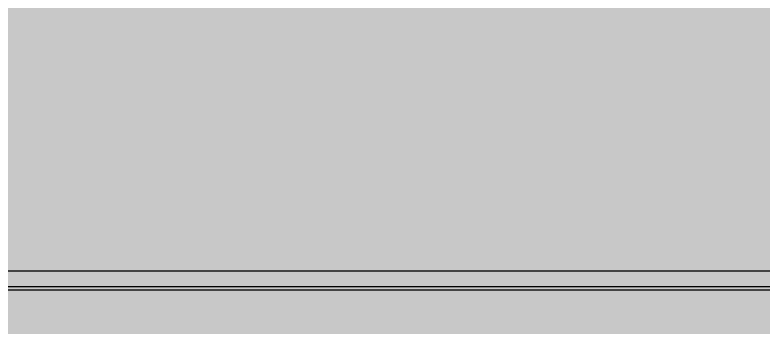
# Model space of a CAD drawing. Header units: millimetres. Extents: x 0 to 966, y -664 to 90.
# Drawn here: x 279.32 to 322, y 20.16 to 37.98 of the extents above; entities that cross this region are included whole.
import ezdxf

# ---------------------------------------------------------------- set-up
doc = ezdxf.new("R2010")
doc.units = ezdxf.units.MM
doc.layers.add('HDL_BODY', color=7, linetype='Continuous')
doc.layers.add('HDL_DETAIL', color=7, linetype='Continuous')

# ---------------------------------------------------------------- blocks, each defined once
blk = doc.blocks.new('M_MHD02R17U.1_FRONT')
at = {"layer": 'HDL_BODY', "true_color": 0x202126}
blk.add_hatch(color=250, dxfattribs=at).paths.add_polyline_path([(0, 0), (144, 0), (144, 90), (0, 90)])
at = {"layer": 'HDL_BODY', "true_color": 0x2a2a30}
blk.add_hatch(color=250, dxfattribs=at).paths.add_polyline_path([(0.4, 20.52), (143.6, 20.52), (143.6, 68.31), (0.4, 68.31)])
at = {"layer": 'HDL_DETAIL', "color": 251, "true_color": 0x52555c}
for points in [[(142.5, 23.347), (1.499, 23.347)], [(1.234, 22.277), (142.765, 22.277)], [(142.589, 22.456), (1.411, 22.456)]]:
    blk.add_lwpolyline(points, dxfattribs=at)

msp = doc.modelspace()

# ---------------------------------------------------------------- block references
msp.add_blockref('M_MHD02R17U.1_FRONT', (250, 0))

doc.saveas('drawing.dxf')
